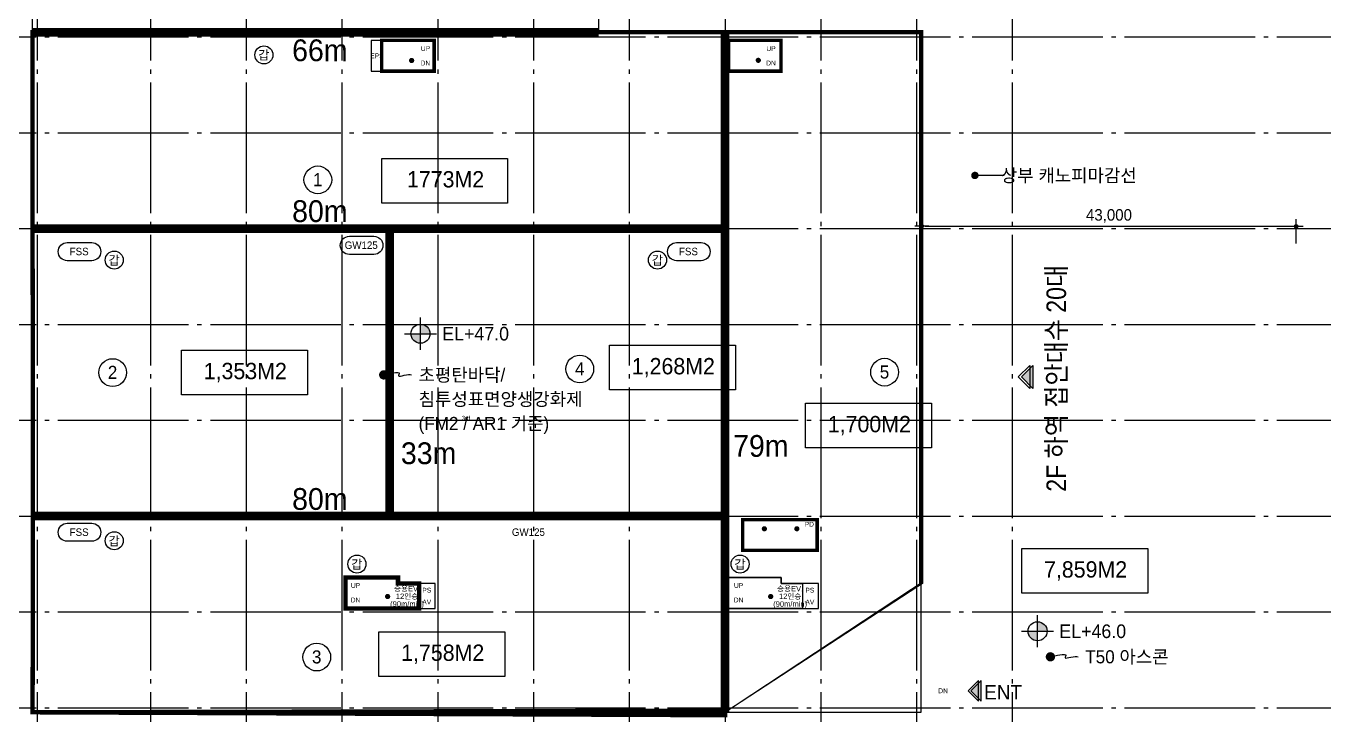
# Model space of a CAD drawing. Header units: millimetres. Extents: x 252735598 to 255219468, y 503852592 to 504847014.
# Drawn here: x 254139084 to 254288178, y 504382738 to 504461831 of the extents above; entities that cross this region are included whole.
import ezdxf
from ezdxf.enums import TextEntityAlignment as Align

# ---------------------------------------------------------------- set-up
doc = ezdxf.new("R2010")
doc.units = ezdxf.units.MM
doc.linetypes.add('CEN', pattern=[35, 30, -2, 1, -2])
for name, color, linetype in [('4A.TEC CEN', 1, 'CEN'), ('4A.TEC TEXT', 7, 'Continuous'), ('4A.TEC TEXT 1', 3, 'Continuous'), ('4A.TEC TEXT 2', 3, 'Continuous'), ('4A.TEC 심볼', 7, 'Continuous'), ('DEFPOINT', 135, 'Continuous'), ('㈜SE&C DIM', 7, 'Continuous'), ('㈜SE&C TEXT', 7, 'Continuous')]:
    doc.layers.add(name, color=color, linetype=linetype)
doc.styles.add('돋움', font='')
doc.styles.get('돋움').set_extended_font_data('돋움')
doc.dimstyles.new('CPDIM1', dxfattribs={"dimtxt": 3, "dimasz": 2.5, "dimexe": 1.25, "dimexo": 5, "dimgap": 1.5, "dimtad": 1, "dimdec": 0, "dimzin": 1, "dimdsep": 46, "dimlunit": 6, "dimtxsty": '돋움', "dimblk1": 'Z_DOT', "dimblk2": 'Z_DOT', "dimsah": 1, "dimcen": 2.5, "dimadec": 0, "dimazin": 0, "dimtfac": 1, "dimtdec": 0, "dimtix": 1, "dimtmove": 2, "dimatfit": 3, "dimldrblk": 'Z_DOT', "dimfxl": 1, "dimtolj": 1, "dimtzin": 1, "dimarcsym": 0})
doc.dimstyles.new('DIM_400(외부치수)', dxfattribs={"dimscale": 1200, "dimtxt": 3.299999999999998, "dimasz": 1, "dimexe": 2, "dimexo": 2, "dimgap": 1, "dimtad": 1, "dimdec": 0, "dimdsep": 46, "dimlunit": 6, "dimtxsty": '돋움', "dimblk1": 'DIMDOT', "dimblk2": 'DIMDOT', "dimsah": 1, "dimcen": 2.5, "dimdle": 1.5, "dimclrd": 8, "dimclre": 8, "dimclrt": 3, "dimadec": 0, "dimazin": 0, "dimtfac": 1, "dimtdec": 0, "dimtix": 1, "dimtmove": 2, "dimatfit": 3, "dimldrblk": 'DIMDOT', "dimfxl": 1, "dimtvp": 1, "dimtolj": 1, "dimtzin": 0, "dimarcsym": 0})

# ---------------------------------------------------------------- blocks, each defined once
blk = doc.blocks.new('dwgFD3B')
at = {"layer": '4A.TEC CEN', "color": 250, "ltscale": 500}
for p, q in [((49194.51359510422, -103936.8347870111, -3333.333333333334), (357999.999995023, -103936.8347870111, -3333.333333333334)), ((49194.51359510422, -114936.8347870111, -3333.333333333334), (357999.999995023, -114936.8347870111, -3333.333333333334)), ((49194.51359510422, -125936.8347870111, -3333.333333333334), (357999.999995023, -125936.8347870111, -3333.333333333334)), ((49194.51359510422, -136936.8347870111, -3333.333333333334), (357999.999995023, -136936.8347870111, -3333.333333333334)), ((49194.51359510422, -147936.8347870111, -3333.333333333334), (357999.999995023, -147936.8347870111, -3333.333333333334)), ((49194.51359510422, -158936.8347870111, -3333.333333333334), (357999.999995023, -158936.8347870111, -3333.333333333334)), ((49194.51359510422, -169936.8347870111, -3333.333333333334), (357999.999995023, -169936.8347870111, -3333.333333333334)), ((49194.51359510422, -180936.8347870111, -3333.333333333334), (357999.999995023, -180936.8347870111, -3333.333333333334))]:
    blk.add_line(p, q, dxfattribs=at)
at = {"layer": '4A.TEC CEN', "color": 250, "ltscale": 500, "elevation": -3333.333333333334}
for points in [[(169307.625374347, -39163.15827703476), (169307.625374347, -267000.000000298)], [(182307.625374347, -39163.15827703476), (182307.625374347, -267000.000000298)], [(193307.625374347, -39163.15827703476), (193307.625374347, -267000.000000298)], [(204307.625374347, -39163.15827703476), (204307.625374347, -267000.000000298)], [(215307.625374347, -39163.15827703476), (215307.625374347, -267000.000000298)], [(226307.625374347, -39163.15827703476), (226307.625374347, -267000.000000298)], [(237307.625374347, -39163.15827703476), (237307.625374347, -267000.000000298)], [(248307.625374347, -39163.15827703476), (248307.625374347, -267000.000000298)], [(259307.625374347, -39163.15827703476), (259307.625374347, -267000.000000298)], [(270307.625374347, -39163.15827703476), (270307.625374347, -267000.000000298)], [(281307.625374347, -39163.15827703476), (281307.625374347, -267000.000000298)]]:
    blk.add_lwpolyline(points, dxfattribs=at)
blk = doc.blocks.new('FL-LEVEL1')
at = {"layer": '4A.TEC 심볼', "linetype": 'ByBlock'}
h = blk.add_hatch(color=256, dxfattribs=at)
h.paths.add_polyline_path([(295, 174.9999999991269), (295, -8.731149e-10), (470, -8.731149e-10, 0.4142135623730951)])
h.paths.add_polyline_path([(295, -8.731149e-10), (120, -8.731149e-10, 0.4142135623730951), (295, -175.0000000008731)])
for p, q in [((295, -295.0000000002328), (295, 295.0000000001164)), ((0, 0), (590, -5.82077e-11))]:
    blk.add_line(p, q, dxfattribs=at)
blk.add_circle((295, -1.74623e-10), 174.9999999999983, dxfattribs=at)
at = {"layer": '4A.TEC TEXT 2', "color": 3, "linetype": 'ByBlock', "style": '돋움'}
blk.add_attdef('FL', text='', height=250.0000000000001, dxfattribs=at).set_placement((695, 0), align=Align.MIDDLE_LEFT)
blk = doc.blocks.new('zw$CF70')
at = {"layer": '4A.TEC 심볼', "color": 1, "const_width": 640.458013364708}
blk.add_lwpolyline([(320.2290044128895, 7841.537071108818, 1), (960.6870132386684, 7841.537071108818, 1)], format="xyb", close=True, dxfattribs=at)
at = {"layer": '4A.TEC 심볼', "color": 1}
blk.add_lwpolyline([(641.5391739308834, 7841.537071108818), (1606.917041689157, 8061.91341817379), (2240.182406812906, 8163.517327904701), (2605.506159633398, 8171.679414749146), (2767.05919060111, 8111.730293631554), (2789.012389868498, 8009.000578761101), (2735.536647945642, 7888.820885062218), (2670.802855044603, 7776.521826982498), (2658.981901556253, 7697.434019207954), (2749.233943194151, 7670.133245587349), (2930.676197439432, 7686.175968170166), (3177.415147095919, 7730.363818049431), (3463.557275027037, 7787.498426556587), (3763.209064096212, 7842.38142490387), (4050.476997166872, 7879.814444303513), (4299.467557042837, 7884.599115967751), (4484.287226647139, 7841.537071108818)], dxfattribs=at)
at = {"layer": '4A.TEC TEXT', "style": '돋움'}
for s, height, p in [('초평탄바닥/', 1800, (5444.974239677191, 7841.537071108818)), ('침투성표면양생강화제', 1800, (5444.974239677191, 4498.991059184074)), ('(FM2 / AR1 기준)', 1800, (5444.974239677191, 1156.445047497749)), ('3rd', 600, (11375.90172231197, 1901.160605311394))]:
    blk.add_text(s, height=height, dxfattribs=at).set_placement(p, align=Align.MIDDLE_LEFT)
blk = doc.blocks.new('DIMDOT')
at = {"color": 0}
blk.add_line((-2, 0), (2, 0), dxfattribs=at)
for radius in [0.5, 0.25]:
    blk.add_circle((0, 0), radius, dxfattribs=at)
blk = doc.blocks.new('*D57')
at = {"layer": 'Defpoints', "color": 0, "transparency": 16777216}
for p in [(254284974.2442967, 504438836.2303751), (254241974.1681153, 504436043.2081522), (254284974.2442967, 504436043.2081522)]:
    blk.add_point(p, dxfattribs=at)
at = {"layer": '㈜SE&C DIM', "color": 8, "lineweight": -2, "ltscale": 10, "transparency": 16777216}
for p, q in [((254241974.1681153, 504436843.2081522), (254241974.1681153, 504439636.2303751)), ((254242374.1681153, 504438836.2303751), (254284574.2442967, 504438836.2303751)), ((254284974.2442967, 504436843.2081522), (254284974.2442967, 504439636.2303751))]:
    blk.add_line(p, q, dxfattribs=at)
at = {"layer": '㈜SE&C DIM', "color": 8, "lineweight": -2, "transparency": 16777216, "xscale": 400, "yscale": 400, "zscale": 400, "rotation": 180}
blk.add_blockref('DIMDOT', (254241974.1681153, 504438836.2303751), dxfattribs=at)
at = {"layer": '㈜SE&C DIM', "color": 8, "lineweight": -2, "transparency": 16777216, "xscale": 400, "yscale": 400, "zscale": 400}
blk.add_blockref('DIMDOT', (254284974.2442967, 504438836.2303751), dxfattribs=at)
at = {"layer": '㈜SE&C DIM', "color": 3, "transparency": 16777216, "insert": (254263474.206206, 504440024.2900766), "char_height": 1320, "attachment_point": 5, "style": '돋움'}
blk.add_mtext('\\A1;43,000', dxfattribs=at)
blk = doc.blocks.new('*D117')
at = {"layer": 'DEFPOINT', "color": 0, "lineweight": -2, "transparency": 16777216}
for p, q in [((254139849.1681155, 504461107.3236665), (254139849.1681155, 504500828.3837979)), ((254204871.6681155, 504500827.1337979), (254139851.6681155, 504500827.1337979)), ((254204874.1681155, 504461107.3236665), (254204874.1681155, 504500828.3837979))]:
    blk.add_line(p, q, dxfattribs=at)
at = {"layer": 'Defpoints', "color": 0, "transparency": 16777216}
for p in [(254139849.1681155, 504500827.1337979), (254139849.1681155, 504461102.3236665), (254204874.1681155, 504461102.3236665)]:
    blk.add_point(p, dxfattribs=at)
at = {"layer": 'DEFPOINT', "color": 0, "transparency": 16777216, "insert": (254172361.6681155, 504500830.4248427), "char_height": 3, "attachment_point": 5, "style": '돋움'}
blk.add_mtext('\\A1;65,025', dxfattribs=at)
blk = doc.blocks.new('Z_DOT')

msp = doc.modelspace()

# ---------------------------------------------------------------- hatches: boundary and pattern name
at = {"layer": '4A.TEC 심볼'}
for points in [[(254253411.806433, 504421538.7091581), (254254746.0939608, 504420204.4216375), (254254746.0939608, 504422872.9966785)], [(254247612.6527584, 504385500.9259281), (254248798.6861164, 504384314.8925765), (254248798.6861164, 504386686.9592796)]]:
    msp.add_hatch(color=256, dxfattribs=at).paths.add_polyline_path(points)

# ---------------------------------------------------------------- linework, layer by layer
at = {"layer": '4A.TEC 심볼', "const_width": 298.8804040915464}
for points in [[(254183228.9119665, 504457868.7509062, 1), (254183527.7923706, 504457868.7509062, 1)], [(254223048.9119665, 504457888.7509062, 1), (254223347.7923706, 504457888.7509062, 1)]]:
    msp.add_lwpolyline(points, format="xyb", close=True, dxfattribs=at)
at = {"layer": '4A.TEC 심볼'}
for points in [[(254179941.4867195, 504446632.8578399), (254194408.0483695, 504446632.8578399), (254194408.0483695, 504441507.8578399), (254179941.4867195, 504441507.8578399)], [(254156938.4776793, 504424624.4965869), (254171405.0393292, 504424624.4965869), (254171405.0393292, 504419499.4965869), (254156938.4776793, 504419499.4965869)], [(254206103.1029862, 504425179.9555964), (254220569.6646362, 504425179.9555964), (254220569.6646362, 504420054.9555964), (254206103.1029862, 504420054.9555964)], [(254228617.1021793, 504418528.1738209), (254243083.6638293, 504418528.1738209), (254243083.6638293, 504413403.1738209), (254228617.1021793, 504413403.1738209)], [(254253454.2850636, 504401849.2742575), (254267920.8467136, 504401849.2742575), (254267920.8467136, 504396724.2742575), (254253454.2850636, 504396724.2742575)], [(254179614.4630405, 504392290.6610615), (254194081.0246905, 504392290.6610615), (254194081.0246905, 504387165.6610615), (254179614.4630405, 504387165.6610615)]]:
    msp.add_lwpolyline(points, close=True, dxfattribs=at)
at = {"layer": '4A.TEC 심볼', "color": 1, "const_width": 426.9720089098053, "elevation": -0.4499961073975101}
msp.add_lwpolyline([(254247866.3837135, 504444673.9005039, -1), (254248293.3557194, 504444673.9005039, -1)], format="xyb", close=True, dxfattribs=at)
at = {"layer": '4A.TEC 심볼', "color": 1, "elevation": -0.4499961073975101}
msp.add_lwpolyline([(254251430.6652421, 504444673.9005039), (254248079.8697164, 504444673.9005039)], dxfattribs=at)
at = {"layer": '4A.TEC 심볼'}
for points, elevation in [([(254179043.6504763, 504435613.3143553), (254176227.2857003, 504435613.3143545, -1), (254176227.2856997, 504437687.0448967), (254179043.6504757, 504437687.0448975, -1)], -5.966044619348572), ([(254146646.2479616, 504434890.9830969), (254143829.8831856, 504434890.9830961, -1), (254143829.883185, 504436964.7136382), (254146646.247961, 504436964.7136391, -1)], -5.966044619348572), ([(254216625.7835881, 504434890.9830969), (254213809.4188121, 504434890.9830961, -1), (254213809.4188115, 504436964.7136382), (254216625.7835875, 504436964.7136391, -1)], -5.966044619348572), ([(254146646.2479559, 504402675.4702839), (254143829.8831799, 504402675.4702831, -1), (254143829.8831793, 504404749.2008253), (254146646.2479553, 504404749.2008261, -1)], -5.516048511951062)]:
    msp.add_lwpolyline(points, format="xyb", close=True, dxfattribs=dict(at, elevation=elevation))
for points, elevation in [([(254253055.9964255, 504421538.7091581), (254254390.2839533, 504422872.9966785), (254254390.2839533, 504420204.4216375), (254253055.9964255, 504421538.7091581)], -0.4499961073975101), ([(254253411.806433, 504421538.7091581), (254254746.0939608, 504422872.9966785), (254254746.0939608, 504420204.4216375), (254253411.806433, 504421538.7091581)], -0.4499961073975101), ([(254247296.3771961, 504385500.9259281), (254248482.4105543, 504384314.8925765), (254248482.4105543, 504386686.9592796), (254247296.3771961, 504385500.9259281)], 4165.654175425021), ([(254247612.6527584, 504385500.9259281), (254248798.6861164, 504384314.8925765), (254248798.6861164, 504386686.9592796), (254247612.6527584, 504385500.9259281)], 4165.654175425021)]:
    msp.add_lwpolyline(points, dxfattribs=dict(at, elevation=elevation))
at = {"layer": '4A.TEC 심볼', "const_width": 298.8804040915464}
for points, elevation in [([(254224046.7422995, 504404115.5345566, 1), (254223747.8618954, 504404115.5345566, 1)], -38344.44444444419), ([(254227778.7283626, 504404115.5345566, 1), (254227479.8479585, 504404115.5345566, 1)], -38344.44444444419), ([(254180769.426556, 504396340.7527581, 1), (254180470.5461519, 504396340.7527581, 1)], 6250), ([(254224470.5461519, 504396340.7527582, 1), (254224769.426556, 504396340.7527582, 1)], 6250)]:
    msp.add_lwpolyline(points, format="xyb", close=True, dxfattribs=dict(at, elevation=elevation))
at = {"layer": '4A.TEC 심볼', "color": 1, "const_width": 533.7150111372566}
msp.add_lwpolyline([(254256482.472491, 504389420.393113, 1), (254257016.1874983, 504389420.393113, 1)], format="xyb", close=True, dxfattribs=at)
at = {"layer": '4A.TEC 심볼', "color": 1}
msp.add_lwpolyline([(254256750.2309656, 504389420.393113), (254257554.712522, 504389604.0400689), (254258082.4336596, 504389688.7099937), (254258386.8701203, 504389695.5117328), (254258521.4976462, 504389645.5541317), (254258539.7919788, 504389559.9460361), (254258495.2288606, 504389459.7962914), (254258441.2840332, 504389366.213743), (254258431.4332386, 504389300.3072364), (254258506.6432733, 504389277.5565917), (254258657.8451519, 504389290.9255273), (254258863.4609433, 504389327.7487354), (254259101.9127165, 504389375.3609092), (254259351.6225407, 504389421.0967413), (254259591.012485, 504389452.2909241), (254259798.5046182, 504389456.2781504), (254259952.5210095, 504389420.393113)], dxfattribs=at)
at = {"layer": '4A.TEC 심볼'}
for centre in [(254166413.1930083, 504458513.0853302, 3333.333333333334), (254149223.720957, 504434952.438992, 4160.700622047318), (254211621.0034777, 504434952.438992, 4160.700622047318), (254149223.7209513, 504402736.926179, 4161.150618154716), (254177102.3858655, 504400057.1110755, 6250), (254221102.3858655, 504400057.1110755, 6250)]:
    msp.add_circle(centre, 1036.865271180699, dxfattribs=at)
at = {"layer": '4A.TEC 심볼', "color": 4}
for centre in [(254172607.4910706, 504444166.7578743), (254202695.6854477, 504422452.6434029), (254149041.219965, 504422046.1935993), (254237701.9461429, 504422093.0428917), (254172486.0203093, 504389386.7244092)]:
    msp.add_circle(centre, 1591.549430918953, dxfattribs=at)
at = {"layer": 'DEFPOINT', "color": 6, "const_width": 1000}
for points in [[(254139849.1681155, 504461102.3236665), (254204874.1681155, 504461102.3236665)], [(254219374.1681098, 504461102.3236666), (254219374.1681098, 504383052.3236667)], [(254139849.1681155, 504438577.3236663), (254219374.1681098, 504438577.3236663)], [(254180874.1681098, 504438577.3236663), (254180874.1681098, 504405577.3236663)], [(254139874.168111, 504405577.3236497), (254219399.1681053, 504405577.3236497)]]:
    msp.add_lwpolyline(points, dxfattribs=at)
at = {"layer": 'DEFPOINT', "color": 2, "const_width": 500}
for points in [[(254139849.1681155, 504461102.3236665), (254139849.1681155, 504438577.3236663), (254219374.168111, 504438492.3512), (254219374.1681098, 504461102.3236666)], [(254219374.1681098, 504461102.3236666), (254219374.1681098, 504383052.3236667), (254241899.1681153, 504383052.3236668), (254241899.1681152, 504461102.3236666)], [(254139849.1681155, 504438577.3236663), (254139874.168111, 504405577.3236663), (254180874.1681098, 504405577.3236663), (254180874.1681098, 504438533.4884518)], [(254180874.1681098, 504438533.4884518), (254180874.1681098, 504405577.3236663), (254219374.168111, 504405577.3236663), (254219374.168111, 504438492.3512)], [(254139874.168111, 504405577.3236663), (254139849.1681155, 504383052.3236665), (254219374.1681098, 504383052.3236667), (254219374.168111, 504405577.3236663)]]:
    msp.add_lwpolyline(points, close=True, dxfattribs=at)
at = {"layer": 'DEFPOINT'}
for points in [[(254139849.1681155, 504461102.3236665), (254139849.1681155, 504383052.3236665), (254241899.1681153, 504383052.3236668), (254241899.1681153, 504461102.3236666)], [(254178734.1681155, 504460177.3236665), (254178734.1681155, 504456637.3236665), (254185974.1681155, 504456637.3236665), (254185974.1681155, 504460177.3236665)], [(254219774.1681155, 504460177.3236665), (254219774.1681155, 504456637.3236665), (254225814.1681155, 504456637.3236665), (254225814.1681155, 504460177.3236665)], [(254221374.1681064, 504405177.3236665), (254221374.1681064, 504401617.3312429), (254229954.1681155, 504401637.3235803), (254229974.1681155, 504405177.3236665)], [(254175774.1681155, 504398517.3236665), (254175774.1681155, 504394977.3236665), (254186099.1681155, 504394977.3236665), (254186099.1681155, 504397827.3236695), (254181814.1681155, 504397827.3236695), (254181814.1681155, 504398517.3236665)], [(254219774.1681155, 504398517.3236665), (254219774.1681155, 504394977.3236665), (254230099.1681155, 504394977.3236665), (254230099.1681155, 504397827.3236695), (254225814.1681155, 504397827.3236695), (254225814.1681155, 504398517.3236665)]]:
    msp.add_lwpolyline(points, close=True, dxfattribs=at)
at = {"layer": 'DEFPOINT', "color": 2}
for points, const_width in [([(254179934.1681155, 504460177.3236665), (254179934.1681155, 504456637.3236665), (254185974.1681155, 504456637.3236665), (254185974.1681155, 504460177.3236665), (254179934.1681155, 504460177.3236665)], 400), ([(254219774.1681155, 504460177.3236665), (254219774.1681155, 504456637.3236665), (254225814.1681155, 504456637.3236665), (254225814.1681155, 504460177.3236665), (254219774.1681155, 504460177.3236665)], 400), ([(254221394.1681064, 504405157.3236665), (254229954.1681155, 504405157.3236665), (254229954.1681155, 504401637.3235803), (254221394.1681064, 504401637.3312243), (254221394.1681064, 504405157.3236665)], 400), ([(254175774.1681155, 504398517.3236665), (254181814.1681155, 504398517.3236665), (254181814.1681155, 504397827.3236695), (254184264.1681155, 504397827.3236695), (254184264.1681155, 504394977.3236665), (254175774.1681155, 504394977.3236665), (254175774.1681155, 504398517.3236665)], 500)]:
    msp.add_lwpolyline(points, dxfattribs=dict(at, const_width=const_width))
at = {"layer": 'DEFPOINT'}
msp.add_lwpolyline([(254219774.1681155, 504398517.3236665), (254225814.1681155, 504398517.3236665), (254225814.1681155, 504397827.3236695), (254228264.1681155, 504397827.3236695), (254228264.1681155, 504394977.3236665), (254219774.1681155, 504394977.3236665), (254219774.1681155, 504398517.3236665)], dxfattribs=at)

# ---------------------------------------------------------------- block references
msp.add_blockref('dwgFD3B', (253971066.5427355, 504564514.1584533, 3333.333333333334))
at = {"layer": '4A.TEC 심볼', "color": 3, "linetype": 'ByBlock'}
ref = msp.add_blockref('FL-LEVEL1', (254182550.4602595, 504426510.0570754, 0.8999922147954749), dxfattribs=dict(at, xscale=6.250000000000405, yscale=6.250000000000405, zscale=6.250000000000405))
ref.add_attrib('FL', 'EL+47.0', dxfattribs={"layer": '4A.TEC TEXT 1', "color": 3, "linetype": 'ByBlock', "height": 1562.500000000101, "style": '돋움'}).set_placement((254186894.2102595, 504426510.0570754, 0.8999922147954749), align=Align.MIDDLE_LEFT)
ref = msp.add_blockref('FL-LEVEL1', (254253429.9390909, 504392353.6851153), dxfattribs=dict(at, xscale=6.250000000000405, yscale=6.250000000000405, zscale=6.250000000000405))
ref.add_attrib('FL', 'EL+46.0', dxfattribs={"layer": '4A.TEC TEXT 1', "color": 3, "linetype": 'ByBlock', "height": 1562.500000000101, "style": '돋움'}).set_placement((254257773.6890909, 504392353.6851153), align=Align.MIDDLE_LEFT)
at = {"layer": 'DEFPOINT', "xscale": 0.8333333333333333, "yscale": 0.8333333333333333, "zscale": 0.8333333333333333}
msp.add_blockref('zw$CF70', (254179643.0487238, 504415245.0044085, 0.8999922147954749), dxfattribs=at)

# ---------------------------------------------------------------- texts
at = {"layer": '4A.TEC TEXT', "style": '돋움'}
for s, height, p in [('갑', 1036.865271180699, (254166403.093968, 504458490.1243797, 3333.333333333334)), ('갑', 1036.865271180699, (254177092.2868253, 504400034.150125, 6250)), ('갑', 1036.865271180699, (254221092.2868253, 504400034.150125, 6250)), ('ENT', 1666.666666666667, (254251316.4409173, 504385353.9001811, 4165.654175425021))]:
    msp.add_text(s, height=height, dxfattribs=at).set_placement(p, align=Align.MIDDLE_CENTER)
at = {"layer": '4A.TEC TEXT', "color": 6, "style": '돋움'}
for s, p in [('1', (254172597.3920304, 504444189.7188247)), ('2', (254149031.1209248, 504422069.1545497)), ('4', (254202685.5864075, 504422475.6043533)), ('5', (254237691.8471027, 504422116.0038421)), ('3', (254172475.9212691, 504389409.6853596))]:
    msp.add_text(s, height=1500, dxfattribs=at).set_placement(p, align=Align.MIDDLE_CENTER)
at = {"layer": '4A.TEC TEXT', "color": 1, "style": '돋움'}
for s, p in [('1773M2', (254187278.9151575, 504444233.8527208)), ('1,268M2', (254213440.5314242, 504422780.9504774)), ('1,353M2', (254164275.9061172, 504422225.4914678)), ('1,700M2', (254235954.5306173, 504416129.1687018)), ('7,859M2', (254260791.7135016, 504399450.2691385)), ('1,758M2', (254186951.8914785, 504389891.6559424))]:
    msp.add_text(s, height=1875, dxfattribs=at).set_placement(p, align=Align.MIDDLE_CENTER)
at = {"layer": '4A.TEC TEXT', "style": '돋움'}
for s, p in [('상부 캐노피마감선', (254251060.4124304, 504444673.9005039, -0.4499961073975101)), ('T50 아스콘', (254260753.0935203, 504389420.393113))]:
    msp.add_text(s, height=1500, dxfattribs=at).set_placement(p, align=Align.MIDDLE_LEFT)
for s, p in [('FSS', (254145195.2049492, 504435944.3154791, -5.966044619349026)), ('GW125', (254177592.6074638, 504436666.6467375, -5.966044619349026)), ('FSS', (254215174.7405756, 504435944.3154791, -5.966044619349026)), ('FSS', (254145195.2049434, 504403728.8026661, -5.516048511951516)), ('GW125', (254196793.3506609, 504403728.8026661, -5.516048511951516))]:
    msp.add_text(s, height=855.482457266628, rotation=1.707547268076528e-08, dxfattribs=at).set_placement(p, align=Align.MIDDLE)
for p in [(254149213.6219169, 504434929.4780416, -5.966044619348572), (254211610.9044376, 504434929.4780416, -5.966044619348572), (254149213.6219112, 504402713.9652286, -5.516048511951062)]:
    msp.add_text('갑', height=1036.865271180699, rotation=1.707547268076528e-08, dxfattribs=at).set_placement(p, align=Align.MIDDLE_CENTER)
at = {"layer": '4A.TEC TEXT', "style": '돋움', "width": 0.9}
msp.add_text('2F 하역 접안대수 20대', height=2250, rotation=90, dxfattribs=at).set_placement((254257420, 504421387.6248597, -0.4499961073975101), align=Align.MIDDLE_CENTER)
at = {"layer": 'DEFPOINT', "color": 6, "char_height": 2500, "width": 10776.20624443889, "attachment_point": 1, "style": '돋움'}
for s, insert in [('66m', (254169656.5152551, 504460288.7237259)), ('80m', (254169656.5152551, 504441825.409821)), ('79m', (254220310.7226164, 504414874.7375929, 0.8999922147954749)), ('33m', (254182150.9278744, 504414035.6760015, 0.8999922147954749)), ('80m', (254169656.5152563, 504408786.4313039))]:
    msp.add_mtext(s, dxfattribs=dict(at, insert=insert))
at = {"layer": '㈜SE&C TEXT', "style": '돋움'}
for s, height, rotation, p in [('EPS', 555.5555555555555, 359.9934763589106, (254179396.668111, 504458407.3236665)), ('UP', 555.5555555555555, 0.006523641089374818, (254184969.1934644, 504459235.0181795, -2916.666666666667)), ('UP', 555.5555555555555, 359.9934763589106, (254224655.2724299, 504459235.0181795, -2916.666666666667)), ('DN', 555.5555555555555, 0.006523641089374818, (254184969.1934644, 504457576.9975477, -2916.666666666667)), ('DN', 555.5555555555555, 359.9934763589106, (254224655.2724299, 504457576.9975477, -2916.666666666667)), ('PD', 555.5555555555555, 359.9934763589106, (254229054.1681122, 504404632.3236658, 53229.13227038016)), ('UP', 555.5555555555555, 359.9934763589106, (254176935.2490926, 504397603.2307771)), ('승용EV.', 625, 0.006523641089369401, (254182856.0728912, 504397238.7762848, -4166.666666666666)), ('PS', 555.5555555555555, 359.9934763589106, (254185119.168111, 504397064.8236687)), ('UP', 555.5555555555555, 359.9934763589106, (254220935.2490926, 504397603.2307771)), ('승용EV.', 625, 0.006523641089369401, (254226856.0728912, 504397238.7762848, -4166.666666666666)), ('PS', 555.5555555555555, 359.9934763589106, (254229119.168111, 504397064.8236687)), ('DN', 555.5555555555555, 359.9934763589106, (254176935.2490926, 504395945.2101453)), ('(90m/min)', 625, 0.006523641089369401, (254182856.0728912, 504395488.7762848, -4166.666666666666)), ('12인승', 625, 0.006523641089369401, (254182856.0728912, 504396363.7762848, -4166.666666666666)), ('AV', 555.5555555555555, 359.9934763589106, (254185119.168111, 504395702.3236672, 2083.333333333334)), ('DN', 555.5555555555555, 359.9934763589106, (254220935.2490926, 504395945.2101453)), ('(90m/min)', 625, 0.006523641089369401, (254226856.0728912, 504395488.7762848, -4166.666666666666)), ('12인승', 625, 0.006523641089369401, (254226856.0728912, 504396363.7762848, -4166.666666666666)), ('AV', 555.5555555555555, 359.9934763589106, (254229119.168111, 504395702.3236672, 2083.333333333334)), ('DN', 555.5555555555555, 0.006523641089374818, (254244423.6589961, 504385521.003192, -0.4499961073975101))]:
    msp.add_text(s, height=height, rotation=rotation, dxfattribs=at).set_placement(p, align=Align.MIDDLE_CENTER)

# ---------------------------------------------------------------- dimensions: what is measured, and where the dimension line sits
at = {"layer": 'DEFPOINT'}
dim = msp.add_linear_dim(base=(254139849.1681155, 504500827.1337979), p1=(254204874.1681155, 504461102.3236665), p2=(254139849.1681155, 504461102.3236665), dimstyle='CPDIM1', dxfattribs=at)
dim.commit()
dim.dimension.update_dxf_attribs({"geometry": '*D117', "text_midpoint": (254172361.6681155, 504500830.4248427)})
at = {"layer": '㈜SE&C DIM', "ltscale": 10}
dim = msp.add_linear_dim(base=(254284974.2442967, 504438836.2303751), p1=(254241974.1681153, 504436043.2081522), p2=(254284974.2442967, 504436043.2081522), angle=180, dimstyle='DIM_400(외부치수)', override={"dimscale": 80, "dimtxt": 16.5, "dimasz": 5, "dimexe": 10, "dimexo": 10, "dimgap": 5, "dimtxsty": '돋움', "dimblk1": 'DIMDOT', "dimblk2": 'DIMDOT', "dimdle": 7.5}, dxfattribs=at)
dim.commit()
dim.dimension.update_dxf_attribs({"geometry": '*D57', "text_midpoint": (254263474.206206, 504440024.2900766)})

doc.saveas('drawing.dxf')
